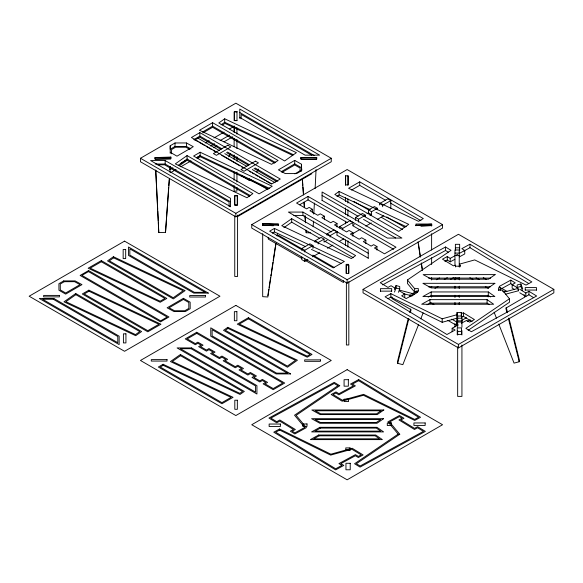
<?xml version="1.0" encoding="UTF-8"?>
<svg xmlns="http://www.w3.org/2000/svg" width="583" height="583" viewBox="0 0 583 583"><rect width="100%" height="100%" fill="white"/><g stroke="black" fill="none" stroke-linecap="round" stroke-linejoin="round"><path stroke-width="0.87" d="M461.721 323.018L461.823 320.38L466.473 317.699M313.144 226.794L313.508 221.176M313.778 214.107L314.405 203.059M315.119 188.564L316.066 169.536M168.647 187.609L165.521 232.362L158.78 232.588L155.683 170.076M168.779 185.809L169.238 179.52M169.959 169.638L170.149 166.942M165.521 232.362L169.434 178.456M169.893 172.167L170.28 166.774M267.852 295.588L268.814 289.306M269.084 287.514L270.585 277.639M270.862 275.846L271.131 274.054M271.408 272.261L272.91 262.386M273.187 260.594L275.234 247.134M275.511 245.341L275.781 243.548M276.058 243.162L267.852 296.995L262.685 296.66L262.685 233.623M277.151 235.984L277.559 233.295M460.009 266.839L460.264 265.265M447.831 320.373L456.504 325.372L457.152 317.968M456.504 325.372L457.152 321.452L457.057 312.532L461.328 312.532L461.408 316.97L463.485 316.394L472.237 321.729M408.224 318.675L397.679 360.855L397.679 363.318L402.846 364.666L418.463 324.804M409.762 312.524L410.636 309.012M397.679 363.318L408.88 318.507M410.417 312.357L411.081 309.719L391.929 298.554L391.929 296.915M394.465 289.598L396.054 285.539L399.734 286.53L399.734 288.993L398.429 292.323M394.465 292.068L396.054 288.009L396.054 285.539M420.788 318.872L423.112 312.933M228.755 156.798L230.453 153.839M256.775 171.992L258.473 169.034M224.71 118.794L218.807 122.955L284.642 160.959L296.412 152.659L224.71 118.794L224.71 122.277L221.023 124.879M222.764 124.879L224.9 123.377L292.87 155.486M187.056 155.581L175.294 163.881L246.988 197.754L252.891 193.585L187.056 155.581L187.056 159.064L178.23 165.295M179.324 165.754L187.158 160.223L249.517 196.231M291.711 218.676L281.742 225.708L351.36 258.59L355.63 255.58L291.711 218.676L291.711 222.167L283.877 227.691M339.102 191.479L334.831 194.489L398.75 231.393L408.719 224.36L339.102 191.479L339.102 194.97L336.967 196.471M416.852 292.083L414.666 292.141L407.437 283.455L407.437 279.964L451.031 250.34L445.543 246.995L380.24 282.704L387.972 287.419L391.076 285.721L395.631 288.519M498.582 290.166L502.233 290.064L509.462 298.758L465.868 328.382L471.363 331.727L536.659 296.011L528.927 291.303L525.822 293.001L519.745 289.27M468.12 330.335L509.462 302.242L509.462 298.758M190.991 148.927L186.436 146.45L175.009 146.457L170.207 149.255L170.207 145.765L175.009 142.966L186.436 142.959L193.272 146.683L176.984 156.164L170.258 152.316M244.182 177.276L241.158 175.534L249.349 180.249L250.697 179.469M301.469 170.994L301.44 164.231L294.714 160.376L278.426 169.864L285.262 173.581L296.689 173.574L301.491 170.775M281.531 171.54L294.714 163.867L294.714 160.376M281.873 172.451L294.721 164.967L300.099 168.042L300.121 171.417M140.452 158.27L235.853 103.191L331.253 158.27L331.253 161.761L235.853 216.84L140.452 161.761L140.452 158.27L235.853 213.349L331.253 158.27M212.598 122.685L199.459 130.271L271.518 164.311L278.106 160.507L212.598 122.685L212.598 126.176L275.766 162.642M199.882 132.618L191.421 137.508L271.816 183.922L280.277 179.032L199.882 132.618L199.882 136.109L221.955 148.847M202.556 131.977L212.598 126.176M202.957 132.844L212.598 127.276L274.629 163.087M193.731 139.665L199.882 136.109M194.678 140.088L199.772 137.151L221.023 149.416M205.282 142.959L209.202 140.7M213.903 137.982L224.091 132.101M229.578 128.93L234.279 126.219L234.279 132.414M169.777 169.653L172.925 167.838M180.796 163.298L187.872 159.21M210.682 146.042L214.617 143.768M220.119 140.59L229.564 135.139M200.18 152.236L193.592 156.033L259.1 193.855L272.239 186.268L200.18 152.236L200.18 155.719L196.522 157.833M170.564 172.692L176.073 169.507M180.796 166.789L191.02 160.879M196.522 157.702L200.457 155.435M213.83 147.71L216.978 145.896M224.054 141.807L232.704 136.816M197.542 158.343L200.268 156.769L268.581 189.038M294.838 173.858L301.921 169.77M237.419 216.694L311.869 173.712M251.747 224.623L347.147 169.544L442.548 224.623L442.548 228.106L347.147 283.185L251.747 228.106L251.747 224.623L347.147 279.702L442.548 224.623M376.953 250.049L376.953 246.565L374.439 248.015L384.51 253.831L396.01 247.192L308.05 196.413L296.558 203.052L306.629 208.867L309.143 207.417L312.444 209.319L312.444 212.81M299.618 204.771L308.05 199.903L347.322 222.568M274.404 228.427L269.637 231.181L333.236 267.903L344.364 261.476L274.404 228.427L274.404 231.917L272.363 233.098M359.718 181.86L348.59 188.28L418.55 221.329L423.316 218.574L359.718 181.86L359.718 185.343L385.625 200.304M312.444 209.319L309.93 210.769L317.742 215.28L320.256 213.83L324.418 216.235L324.418 219.725M351.556 190.058L359.718 185.343M324.418 216.235L321.903 217.685L330.714 222.772L333.228 221.321L337.01 223.5L337.01 226.991M337.01 223.5L334.496 224.958L346.572 231.925L349.086 230.474L352.868 232.653L352.868 236.144M301.746 250.231L301.746 248.526L309.916 243.811L312.933 245.552L312.933 248.46M315.119 242.258L315.119 240.801L321.029 237.39L324.046 239.139L324.046 242.04L327.085 240.291M327.099 235.343L327.099 233.885L334.001 229.906L337.018 231.648L337.018 234.555M339.685 228.07L339.685 226.619L349.858 220.746L352.875 222.495L352.875 225.395L354.296 224.579M355.543 220.374L355.543 217.466L362.444 213.48L365.468 215.222L365.468 216.679M377.449 208.306L371.539 211.716L371.539 214.624L368.514 212.882L368.514 209.975L374.424 206.564L377.449 208.306L377.449 209.763M379.628 205.012L379.628 203.562L387.797 198.847L390.814 200.588L390.814 208.255M366.999 213.757L368.514 212.882M301.746 248.526L304.771 250.267L312.933 245.552M315.119 240.801L318.143 242.55L324.046 239.139M327.099 233.885L330.116 235.634L337.018 231.648M339.685 226.619L342.709 228.361L352.875 222.495M355.543 217.466L358.567 219.208L365.468 215.222M379.628 203.562L382.652 205.303L390.814 200.588M370.023 215.499L371.539 214.624M352.868 232.653L350.354 234.111L359.164 239.198L361.679 237.74L365.84 240.145L365.84 243.636M301.746 257.045L301.746 259.595L304.771 261.344L307.897 259.537M312.59 256.826L319.63 252.76M327.457 248.241L332.929 245.086M339.189 241.471L343.883 238.76M352.489 233.79L360.309 229.279M365.781 226.117L371.262 222.954M377.522 219.339L383.774 215.725M365.84 240.145L363.326 241.602L371.138 246.113L373.659 244.656L376.953 246.565M363.049 289.357L458.449 234.279L553.85 289.357L553.85 292.848L458.449 347.927L363.049 292.848L363.049 289.357L458.449 344.436L553.85 289.357M411.89 293.854L415.832 291.58M436.324 279.745L439.48 277.931M430.261 287.543L431.814 286.647M444.224 279.483L447.321 277.69M434.918 288.345L438.022 286.552M450.426 279.388L453.53 277.603M467.18 321.583L470.328 319.768M431.201 291.945L422.894 296.536L494.88 296.536L488.306 291.945L431.201 291.945L431.201 295.428L428.177 297.104M429.977 299.647L421.669 304.246L493.655 304.246L487.082 299.647L429.977 299.647L429.977 303.138L426.953 304.807M382.63 284.89L445.543 250.479L448.283 252.155M459.674 266.701L459.674 264.084L474.722 259.909L526.034 285.08L531.834 281.91L469.978 244.211L461.816 248.671L464.753 250.464L464.753 253.955L459.397 256.863M464.039 250.945L469.978 247.695L528.737 283.513M457.225 314.638L442.176 318.814L390.865 293.643L385.072 296.813L446.928 334.511L455.09 330.051L452.146 328.258L458.267 324.935M387.965 298.715L390.865 297.133L442.176 322.304L457.225 318.129L457.057 312.532M404.748 297.6L404.748 294.116L401.651 295.807L406.125 298.583L417.676 292.265L416.67 291.07L418.317 291.019M514.432 289.496L512.151 288.097L512.151 284.606L515.248 282.908L510.774 280.139L499.23 286.45L500.229 287.652L500.229 290.268M499.995 289.518L510.774 283.622L513.011 285.014M519.745 292.761L525.822 296.485L528.927 294.787L533.562 297.614M459.674 264.084L459.841 266.191L455.571 266.191L455.498 265.243L453.414 265.819L442.475 259.151L447.278 256.564L450.214 258.356L457.866 254.203M459.397 253.372L464.753 250.464M447.278 256.564L447.278 260.054L450.214 261.847L454.806 259.355M461.328 323.274L466.684 320.366L469.621 322.151L474.431 319.571L463.485 312.903L461.408 313.479M444.873 261.344L447.278 260.054M522.747 288.855L520.845 283.979L517.172 284.97L517.172 287.441L518.469 290.764L505.541 294.182M517.172 287.441L520.845 286.45L520.845 283.979M503.814 292.17L517.609 288.527M508.893 317.997L519.22 359.296L519.22 361.759L514.053 363.107L498.771 324.097M415.65 225.227L431.617 224.178L431.617 225.985M420.97 226.284L431.617 225.585M407.437 279.964L414.666 288.658L418.317 288.556L418.317 291.172M500.229 287.652L498.582 287.696L498.582 290.312M236.946 111.98L234.126 111.98L234.126 120.543L236.946 120.543M230.445 206.768L230.445 198.235L165.157 160.544L150.603 160.544L230.445 206.637M155.151 164.027L165.157 164.027L230.445 201.725M157.439 164.807L164.595 164.807L229.097 202.046L229.097 206.477M368.23 258.298L368.23 249.772L302.934 212.074L288.388 212.074L368.23 258.167M293.847 215.564L302.934 215.564L331.253 231.91M262.583 225.22L278.324 225.22M415.978 225.483L431.712 225.483M276.313 235.59L278.995 235.59L302.592 249.211M455.374 247.804L459.652 247.804M454.966 253.08L459.236 253.08M455.819 255.66L459.236 255.66M454.966 278.047L459.236 278.047M428.534 278.106L490.624 278.106M428.294 286.8L490.383 286.8M525.225 290.05L536.469 290.05M380.429 291.136L391.674 291.136M431.201 295.428L488.306 295.428L490.5 296.966M429.977 303.138L487.082 303.138L489.275 304.669M457.057 316.022L461.328 316.022L461.408 316.97M457.662 318.216L461.933 318.216M457.662 320.883L461.933 320.883M457.662 322.02L461.933 322.02M457.254 331.399L461.525 331.399M457.254 334.402L461.525 334.402M502.677 291.281L506.904 291.332L501.38 288.148M410.002 296.783L410.002 295.042L413.376 295.078M305.988 230.03L306.184 232.726L310.396 232.865M278.652 224.703L262.685 223.653L262.685 225.468M262.685 225.067L273.332 225.767M399.289 290.086L414.805 294.182M403.604 293.694L412.225 295.967M396.054 288.009L399.734 288.993M224.71 122.277L293.154 154.612M339.102 194.97L370.227 209.669M375.955 212.372L406.256 226.692M200.18 155.719L269.783 188.601M274.404 231.917L305.681 246.689M311.439 249.407L341.07 263.407M189.788 149.343L185.897 147.229L175.57 147.237L171.562 149.569L171.591 153.788M294.714 163.867L301.44 167.715L301.44 164.231M239.781 112.541L314.15 155.479M311.665 155.144L241.136 114.421L241.136 118.852M390.34 203.022L420.962 220.702M239.781 117.453L305.077 155.151L319.622 155.151L239.781 109.057L239.781 118.422M386.784 216.956L404.879 227.399M353.75 201.368L368.696 209.997M381.282 217.262L402.518 229.527M368.514 209.975L371.539 211.716M483.256 277.683L486.404 279.497M476.034 277.807L479.139 279.6M469.832 277.712L472.93 279.505M485.34 286.668L488.437 288.461M322.078 195.465L358.086 216.257M363.566 219.419L395.66 237.944M322.078 200.377L387.367 238.075L401.92 238.075L322.078 191.975L322.078 200.508M227.472 152.039L249.539 164.778M255.055 167.962L277.916 181.16M226.532 152.6L248.569 165.317M254.079 168.502L276.903 181.677M352.817 225.745L393.656 249.32M198.009 138.193L219.259 150.465M224.768 153.642L246.806 166.366M252.315 169.551L275.14 182.727M194.992 139.942L197.353 141.305M198.927 142.208L204.429 145.393M206.003 146.304L211.512 149.481M213.086 150.392L215.448 151.755M221.744 155.391L239.846 165.842M241.42 166.745L242.994 167.656M249.291 171.293L250.865 172.204M252.439 173.107L254.013 174.018M255.587 174.929L257.948 176.292M259.522 177.203L265.032 180.38M266.606 181.291L271.328 184.017M249.291 178.857L267.393 189.307M246.332 178.507L249.349 180.249M336.763 235.095L368.23 253.255M187.056 159.064L250.537 195.72M291.711 222.167L319.776 238.367M325.227 241.515L353.291 257.715M430.786 302.745L433.89 304.53M410.002 295.042L411.576 295.945M451.774 319.156L456.504 321.889M312.823 255.114L334.059 267.378M301.965 258.531L268.26 239.074L268.26 237.332M305.098 260.346L343.496 282.515L343.496 280.744M512.151 284.606L518.229 288.337M399.435 290.851L404.748 294.116M520.845 286.45L522.434 290.509M524.022 294.561L524.977 297.002L505.818 308.159L506.918 312.554M487.475 295.26L488.146 296.951M494.122 312.218L496.446 318.158M506.263 307.452L507.582 312.721M508.456 318.704L519.22 361.759M418.521 244.066L420.43 256.629M421.385 262.911L422.347 269.193M417.975 241.887L420.292 257.139M421.254 263.421L422.347 270.599M301.549 167.306L301.681 169.106M302.395 178.988L302.854 185.277M302.985 187.07L303.444 193.359M304.093 202.345L304.486 207.737M305.069 215.827L305.528 222.116M301.418 167.139L301.681 170.732M302.264 178.821L303.444 194.992M303.962 202.177L304.355 207.57M304.938 215.659L305.463 222.844M155.77 170.258L157.702 209.217M157.789 211.024L158.284 220.993M158.372 222.801L158.78 232.588M170.207 145.765L170.236 153.344M536.469 290.203L536.469 287.587L525.225 287.587L525.225 290.203M528.927 291.303L528.927 294.787M525.822 293.001L525.822 296.485M518.469 289.124L518.469 290.764M510.774 280.139L510.774 283.622M488.306 291.945L488.306 295.428M487.082 299.647L487.082 303.138M469.978 244.211L469.978 247.695M463.485 312.903L463.485 316.394M461.933 316.088L461.933 327.194M461.933 330.641L461.933 334.955M461.933 344.976L461.933 396.389L457.662 396.389L457.662 346.783M461.525 334.649L461.525 327.916L457.254 327.916L457.254 334.649M461.328 312.532L461.328 316.022M459.652 250.807L459.652 244.313L455.374 244.313L455.374 250.238M459.236 267.029L459.236 249.976L454.966 249.976L454.966 255.66M459.236 277.69L459.236 279.855M459.236 286.195L459.236 288.454M459.236 295.246L459.236 297.447M459.236 302.49L459.236 304.639M458.449 344.436L458.449 347.927M457.662 315.767L457.662 327.194M457.662 330.554L457.662 335.072M455.498 265.243L455.498 266.985M454.966 256.564L454.966 265.637M454.966 277.69L454.966 279.855M454.966 286.195L454.966 288.454M454.966 295.246L454.966 297.447M454.966 302.49L454.966 304.639M454.966 323.521L454.966 326.932M452.146 328.258L452.146 331.749M450.214 258.356L450.214 261.847M445.543 246.995L445.543 250.479M442.176 318.814L442.176 322.304M431.712 225.767L431.712 224.018L415.978 224.018L415.978 225.767M431.617 233.739L431.617 250.056M431.617 257.708L431.617 264.551M431.617 277.646L431.617 279.957M431.617 295.362L431.617 297.177M416.67 291.07L416.67 292.812M414.666 288.658L414.666 292.141M391.674 291.281L391.674 288.665L380.429 288.665L380.429 291.281M390.865 293.643L390.865 297.133M382.652 205.303L382.652 206.754M358.567 219.208L358.567 222.116M348.823 281.545L348.823 344.976L346.382 344.976L346.382 282.449M348.634 273.442L348.634 264.354L346.113 264.354L346.113 273.442L348.823 273.383L348.823 265.214L346.382 265.214L346.382 273.383M347.92 175.855L347.92 185.27M347.92 198.869L347.92 203.044M347.92 209.8L347.92 216.169M347.92 240.757L347.92 247.126M347.147 279.702L347.147 283.185M345.661 175.796L345.661 184.884L348.189 184.884L348.189 175.796L345.479 175.855L345.479 185.27M345.479 197.608L345.479 201.601M345.479 207.978L345.479 214.347M345.479 221.168L345.479 223.887M345.479 239.846L345.479 245.305M342.709 228.361L342.709 229.819M330.116 235.634L330.116 237.084M318.143 242.55L318.143 244M308.05 196.413L308.05 199.903M306.184 231.101L306.184 232.726M304.771 250.267L304.771 251.973M304.771 258.786L304.771 261.344M302.934 212.074L302.934 215.564M278.324 225.504L278.324 223.763L262.583 223.763L262.583 225.504M237.58 215.098L237.58 276.451L234.752 276.451L234.752 216.001M236.946 127.779L236.946 134.112M236.946 139.541L236.946 148.592M236.946 156.74L236.946 161.265M236.946 172.123L236.946 181.998M236.946 187.456L236.946 191.129L234.126 191.129L234.126 185.642M235.853 213.349L235.853 216.84M234.126 125.972L234.126 132.305M234.126 138.353L234.126 146.785M234.126 154.925L234.126 159.451M234.126 172L234.126 180.264M186.436 142.959L186.436 146.45M175.009 142.966L175.009 146.457M165.157 160.544L165.157 164.027M113.408 256.731L107.512 260.892L173.348 298.904L185.11 290.604L113.408 256.731M113.598 257.832L109.327 260.841L173.246 297.745L183.215 290.713L113.598 257.832M75.754 293.519L63.992 301.826L135.693 335.691L141.589 331.53L75.754 293.519M75.856 294.677L65.886 301.71L135.504 334.598L139.774 331.581L75.856 294.677M180.409 354.522L170.44 361.555L240.058 394.443L244.328 391.426L180.409 354.522M180.511 355.681L172.342 361.445L239.868 393.343L242.513 391.477L180.511 355.681M227.8 327.325L223.529 330.342L287.448 367.246L297.417 360.214L227.8 327.325M227.997 328.426L225.351 330.291L287.346 366.088L295.515 360.323L227.997 328.426M495.127 274.615L488.547 279.213L431.442 279.213L423.134 274.615L495.127 274.615M494.88 283.316L488.306 287.907L431.201 287.907L422.894 283.316L494.88 283.316M380.961 410.767L376.618 413.806L320.686 413.806L315.192 410.767L380.961 410.767M383.825 409.987L377.252 414.586L320.14 414.586L311.839 409.987L383.825 409.987M380.714 419.461L376.37 422.5L320.439 422.5L314.951 419.461L380.714 419.461M383.585 418.681L377.004 423.28L319.899 423.28L311.592 418.681L383.585 418.681M337.921 385.742L294.539 415.213L304.734 427.463L294.881 432.848L292.251 431.216L295.355 429.511L279.833 419.986L276.728 421.684L270.847 418.106L334.19 383.461L337.921 385.742M339.729 385.713L296.135 415.336L306.374 427.638L294.823 433.956L290.349 431.18L293.453 429.482L279.774 421.094L276.677 422.784L268.945 418.077L334.241 382.361L339.729 385.713M398.167 434.124L354.566 463.747L360.061 467.092L425.357 431.384L417.625 426.669L414.52 428.367L400.849 419.979L403.953 418.281L399.479 415.504L387.928 421.822L398.167 434.124M399.763 434.24L356.381 463.718L360.112 465.992L423.447 431.354L417.574 427.769L414.469 429.467L398.947 419.942L402.051 418.244L399.413 416.612L389.568 421.997L399.763 434.24M227.829 145.196L213.407 153.591L216.424 155.333L230.853 146.938L227.829 145.196M255.427 161.127L241.005 169.522L244.022 171.271L258.451 162.868L255.427 161.127M63.707 280.911L58.912 283.702L58.956 290.254L65.682 294.109L81.97 284.621L75.134 280.904L63.707 280.911M64.276 281.691L60.26 284.023L60.304 289.926L65.675 293.001L80.039 284.642L74.602 281.684L64.276 281.691M183.419 298.321L167.124 307.802L173.967 311.519L185.387 311.519L190.189 308.72L190.145 302.169L183.419 298.321M183.426 299.422L169.063 307.788L174.499 310.739L184.826 310.739L188.841 308.4L188.797 302.497L183.426 299.422M124.551 241.136L29.15 296.215L124.551 351.294L219.951 296.215L124.551 241.136M101.304 260.623L88.164 268.209L160.223 302.249L166.811 298.445L101.304 260.623M101.304 261.731L90.168 268.151L160.128 301.2L164.902 298.445L101.304 261.731M88.587 270.563L80.119 275.446L160.514 321.86L168.975 316.977L88.587 270.563M88.478 271.598L81.919 275.387L160.624 320.825L167.175 317.043L88.478 271.598M88.878 290.174L82.29 293.978L147.798 331.8L160.937 324.214L88.878 290.174M88.973 291.223L84.2 293.978L147.798 330.699L158.933 324.272L88.973 291.223M235.853 305.39L140.452 360.469L235.853 415.548L331.253 360.469L235.853 305.39M196.755 332.259L185.256 338.898L195.327 344.721L197.848 343.263L201.142 345.165L198.628 346.623L206.44 351.134L208.954 349.683L213.123 352.081L210.601 353.538L219.412 358.625L221.934 357.168L225.708 359.354L223.194 360.804L235.27 367.778L237.791 366.328L241.566 368.507L239.052 369.957L247.862 375.044L250.377 373.594L254.538 375.999L252.024 377.449L259.843 381.96L262.357 380.51L265.651 382.412L263.137 383.862L273.208 389.684L284.708 383.046L196.755 332.259M196.755 333.367L187.165 338.898L195.327 343.613L197.848 342.163L203.052 345.165L200.537 346.623L206.44 350.033L208.954 348.576L215.032 352.081L212.511 353.538L219.412 357.525L221.934 356.067L227.618 359.354L225.104 360.804L235.27 366.678L237.791 365.22L243.475 368.507L240.961 369.957L247.862 373.943L250.377 372.493L256.447 375.999L253.933 377.449L259.843 380.859L262.357 379.409L267.561 382.412L265.046 383.862L273.208 388.577L282.799 383.046L196.755 333.367M163.102 364.273L158.336 367.028L221.934 403.749L233.062 397.322L163.102 364.273M163.196 365.322L160.245 367.028L221.934 402.649L231.057 397.38L163.196 365.322M248.416 317.706L237.288 324.133L307.248 357.182L312.014 354.428L248.416 317.706M248.416 318.806L239.292 324.075L307.154 356.133L310.112 354.428L248.416 318.806M347.147 369.651L251.747 424.73L347.147 479.809L442.548 424.73L347.147 369.651M319.899 427.31L311.592 431.908L383.585 431.908L377.004 427.31L319.899 427.31M320.439 428.09L314.951 431.129L380.714 431.129L376.37 428.09L320.439 428.09M318.675 435.02L310.367 439.611L382.361 439.611L375.78 435.02L318.675 435.02M319.214 435.8L313.727 438.831L379.497 438.831L375.146 435.8L319.214 435.8M358.676 379.577L350.514 384.044L353.451 385.829L338.92 393.729L335.983 391.936L331.173 394.516L342.112 401.184L363.42 395.274L414.732 420.445L420.532 417.275L358.676 379.577M358.625 380.677L352.424 384.073L355.36 385.866L338.861 394.822L335.917 393.029L333.09 394.553L342.418 400.237L363.624 394.356L414.688 419.403L418.623 417.246L358.625 380.677M279.563 429.015L273.77 432.185L335.626 469.883L343.788 465.416L340.851 463.623L355.382 455.731L358.319 457.524L363.129 454.937L352.183 448.269L330.874 454.186L279.563 429.015M279.614 430.057L275.679 432.214L335.677 468.783L341.878 465.387L338.942 463.594L355.441 454.631L358.377 456.431L361.212 454.908L351.884 449.216L330.67 455.104L279.614 430.057M170.87 157.06L155.144 157.578L155.144 159.21L170.87 158.685L170.87 157.06M307.015 423.921L302.861 424.038L302.861 426.501L307.015 426.392L307.015 423.921M391.441 422.952L387.287 423.069L387.287 425.532L391.441 425.422L391.441 422.952M236.989 111.564L234.461 111.564L234.461 120.652L236.989 120.652L236.989 111.564M170.695 157.468L154.954 157.468L154.954 158.926L170.695 158.926L170.695 157.468M316.751 157.614L301.01 157.614L301.01 159.072L316.751 159.072L316.751 157.614M237.58 195.575L234.752 195.575L234.752 205.172L237.58 205.172L237.58 195.575M237.237 195.888L234.709 195.888L234.709 204.976L237.237 204.976L237.237 195.888M125.688 249.509L123.159 249.509L123.159 258.597L125.688 258.597L125.688 249.509M205.07 292.316L194.336 292.316L129.834 255.077L129.834 248.875L205.07 292.316M208.328 293.096L193.775 293.096L128.486 255.398L128.486 246.995L208.328 293.096M59.393 295.413L43.652 295.413L43.652 296.871L59.393 296.871L59.393 295.413M205.449 295.552L189.708 295.552L189.708 297.017L205.449 297.017L205.449 295.552M53.855 298.481L39.301 298.481L119.143 344.582L119.143 336.18L53.855 298.481M53.293 299.261L42.559 299.261L117.795 342.702L117.795 336.5L53.293 299.261M236.887 311.65L234.366 311.65L234.366 320.737L236.887 320.737L236.887 311.65M125.935 333.833L123.414 333.833L123.414 342.921L125.935 342.921L125.935 333.833M191.639 347.927L177.086 347.927L256.928 394.021L256.928 385.618L191.639 347.927M191.078 348.7L180.344 348.7L255.58 392.14L255.58 385.939L191.078 348.7M167.022 359.609L151.288 359.609L151.288 361.074L167.022 361.074L167.022 359.609M320.417 359.871L304.676 359.871L304.676 361.329L320.417 361.329L320.417 359.871M287.361 373.142L276.626 373.142L212.125 335.903L212.125 329.708L287.361 373.142M290.618 373.922L276.072 373.922L210.776 336.223L210.776 327.828L290.618 373.922M348.35 379.686L344.079 379.686L344.079 386.179L348.35 386.179L348.35 379.686M348.35 399.158L344.079 399.158L344.269 401.556L348.547 401.556L348.35 399.158M237.339 400.208L234.811 400.208L234.811 409.295L237.339 409.295L237.339 400.208M425.167 422.952L413.923 422.952L413.923 425.422L425.167 425.422L425.167 422.952M280.372 424.038L269.135 424.038L269.135 426.501L280.372 426.501L280.372 424.038M350.026 447.904L345.755 447.904L345.952 450.302L350.223 450.302L350.026 447.904M350.223 463.281L345.952 463.281L345.952 469.774L350.223 469.774L350.223 463.281M316.554 157.942L300.828 157.425L300.828 159.05L316.554 159.574L316.554 157.942"/></g></svg>
